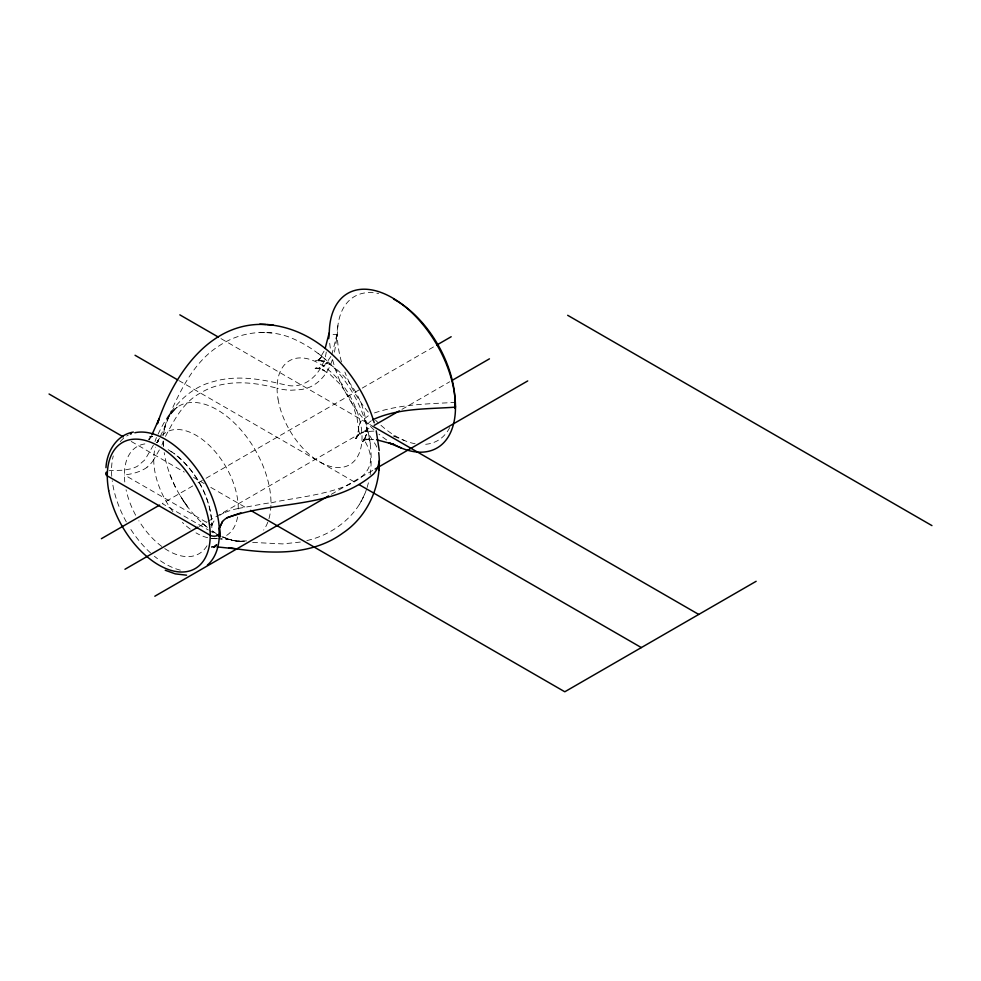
<?xml version="1.0" encoding="UTF-8"?>
<svg xmlns="http://www.w3.org/2000/svg" width="981" height="981" viewBox="0 0 981 981"><rect width="100%" height="100%" fill="white"/><g stroke="black" fill="none" stroke-linecap="round" stroke-linejoin="round"><path stroke-width="0.74" stroke-dasharray="4.91 3.68" d="M376.765 447.14C373.503 438.814 359.696 427.986 371.652 420.518M211.835 527.631C211.921 498.912 196.507 471.015 174.066 453.553M366.698 426.809L365.324 437.379M370.156 474.743C377.673 418.311 342.761 358.506 289.886 337.366C266.746 328.512 239.989 331.897 219.462 345.606C192.693 362.381 179.535 392.584 166.991 420.162L169.222 415.785M337.905 325.631L335.956 339.34L336.998 334.828L331.774 354.779M334.496 352.105L337.354 334.533L331.284 334.325M326.281 352.02C323.534 371.309 306.587 390.279 285.618 385.006C265.765 380.187 245.14 376.091 224.661 379.132A53.465 30.865 0 0 0 213.343 381.621C186.415 388.268 168.744 411.051 157.683 435.074M154.998 441.536L156.42 437.551M367.102 487.532L368.476 482.64M332.338 359.671C328.402 372.78 318.935 385.141 305.189 388.66A25.96 14.997 0 0 1 300.811 389.604L291.308 390.217A36.628 21.141 0 0 1 281.792 389.273L277.427 388.304M306.845 540.592C333.54 534.486 358.163 515.454 366.661 488.808M330.83 356.508L325.667 364.159L327.372 362.443L323.117 366.281L325.005 364.957L317.623 368.648L319.929 368.034L315.073 368.648L320.296 368.537L315.821 367.912L324.552 370.56L321.094 368.893L330.413 374.767L339.904 384.012L348.402 396.079L352.853 404.981L357.109 418.2L358.666 429.972L359.622 423.547A25.96 14.997 0 0 1 361.253 421.033L369.015 415.294M324.061 351.173L319.512 358.874L321.547 356.814L318.163 360.15L320.444 358.543L316.9 360.947L319.401 359.782L314.95 360.885L321.057 360.763L330.928 364.871L328.598 363.559C350.818 377.562 365.668 403.24 366.661 429.482M161.902 445.031L162.552 443.584A26.254 15.156 0 0 0 163.214 441.462M151.381 435.895L149.382 439.893L151.356 436.042L148.192 439.844L150.915 437.109M160.295 436.337L165.237 426.036L163.643 430.549L169.235 415.772L177.193 407.14L170.682 413.7L171.994 411.897L168.18 417.832M365.312 437.416L362.148 442.639L364.294 439.746L362.296 441.757L366.931 439.059L364.405 440.236L362.026 437.256M359.426 504.504L361.866 499.734M362.48 498.507L364.846 493.909M153.416 445.116L144.967 459.782L137.401 466.257A26.291 15.181 0 0 1 131.147 468.759L123.606 470.218L111.54 470.549A5.408 3.127 0 0 0 109.136 470.757M159.486 438.384A59.792 34.519 60 0 0 157.524 441.634L159.56 437.722M165.458 436.422C174.311 419.794 183.484 401.781 200.97 392.707C223.926 378.911 252.301 381.609 277.096 388.218M159.339 449.923L153.723 459.66M157.524 441.634L158.456 439.966L156.335 443.719M157.034 442.75L158.419 440.8L154.937 444.393M216.298 544.467L213.919 547.803L215.562 545.62M216.396 544.529L213.65 547.275L215.783 545.534M216.85 544.676L213.748 546.846L216.298 545.608M192.779 485.926L162.245 503.56L208.254 529.936M198.088 482.86L204.722 479.035M206.047 478.262L435.368 345.876M199.18 526.429L207.126 521.831M208.463 521.07L372.805 426.183M401.965 409.347L449.678 381.793M331.32 494.326L373.786 469.813M217.574 544.995L210.388 547.582L215.268 546.748L210.94 546.527L215.403 546.797M152.656 436.202L150.081 437.17L152.595 436.508M374.448 412.927C399.954 404.344 427.299 403.902 453.909 402.492M238.285 508.477L266.121 503.388A26.254 15.156 0 0 1 270.56 502.946L270.425 502.995M300.37 542.052L282.7 543.915L250.744 542.321M211.884 538.716L214.68 538.25L212.301 538.483M246.587 540.911L236.85 541.144L226.17 538.851L230.878 539.722L220.75 538.925M271.038 502.91C298.494 495.552 395.956 491.984 364.331 440.273L368.979 438.961L366.183 439.709L375.122 439.623M211.111 538.594L215.428 538.643L213.502 538.606A59.792 34.519 60 0 0 217.304 538.532M213.502 538.606L216.445 538.741M217.917 538.802L222.319 538.998M260.014 332.326L265.373 332.584M266.734 332.669L271.896 332.927M221.865 536.607L231.847 540.224L241.767 541.402M373.896 431.088L364.674 431.726L367.017 431.113L361.56 432.879L363.669 431.898L356.765 436.459L358.457 434.755L355.49 438.666L358.2 434.191L356.508 438.372L358.58 429.506L358.298 433.32L358.739 426.257L358.568 429.04A36.628 21.141 0 0 0 360.186 434.534L361.866 437.06M236.838 541.144L244.698 541.929M393.54 435.907L395.748 436.594M226.819 538.692L236.961 541.12L244.257 541.23A76.126 43.949 60 0 1 221.988 536.619M393.884 436.263L404.172 440.395M206.39 522.26L124.391 474.902M209.125 523.842L211.871 525.411A61.877 35.721 60 0 0 168.131 449.617M209.468 530.635L213.098 532.72M220.983 338.604L372.277 425.95M178.787 380.53L356.385 483.069M131.258 441.462L184.281 472.082M193.564 477.44L204.171 483.572M210.805 487.398L247.923 508.832M168.131 449.666L172.067 452.131M212.19 531.028L217.034 534.069M202.233 523.118L207.236 527.373M324.221 358.445L326.685 360.518M318.151 353.295L321.02 355.711M187.714 506.919L178.971 493.897M185.446 503.793L183.116 500.58L187.579 506.932M175.256 486.968L169.222 472.867M370.328 443.67L368.341 432.67M163.214 441.009L163.435 446.551M180.381 570.157A76.285 44.047 60 0 1 154.385 556.239M150.571 552.941A76.285 44.047 60 0 1 129.32 527.03M126.316 521.904A76.285 44.047 60 0 1 112.214 480.739M111.76 476.288A76.285 44.047 60 0 1 113.256 455.932M120.258 441.634A76.285 44.047 60 0 1 128.29 435.098M386.698 440.003A89.259 51.527 60 0 1 378.911 434.129M374.006 429.825A89.259 51.527 60 0 1 331.983 357.035M330.303 348.132A89.259 51.527 60 0 1 329.506 340.959M214.753 532.622A76.126 43.949 60 0 1 212.313 531.028M207.359 527.386A76.126 43.949 60 0 1 164.219 452.621M163.533 446.49A76.126 43.949 60 0 1 163.324 440.776M163.533 435.429A76.126 43.949 60 0 1 233.49 422.124A76.126 43.949 60 0 1 263.656 530.059M237.574 516.95A59.792 34.519 60 0 1 222.65 537.343M207.641 537.711A59.792 34.519 60 0 1 196.004 532.879M190.265 529.115A59.792 34.519 60 0 1 182.405 522.432M172.877 511.567A59.792 34.519 60 0 1 155.366 447.164M161.853 435.576A59.792 34.519 60 0 1 210.008 446.085A59.792 34.519 60 0 1 238.236 510.623M449.727 427.544A83.189 48.032 60 0 1 423.203 444.43M415.122 443.743A83.189 48.032 60 0 1 375.613 420.248M368.28 412.179A83.189 48.032 60 0 1 344.883 372.093M341.486 361.915A83.189 48.032 60 0 1 378.617 293.527M206.991 545.792A61.877 35.721 60 0 1 138.848 520.764M135.648 515.221A61.877 35.721 60 0 1 126.071 489.777M124.783 481.99A61.877 35.721 60 0 1 146.095 443.768M147.162 467.263A36.824 21.263 0 0 1 124.391 474.878M211.933 525.411A36.824 21.263 0 0 1 215.636 518.961M219.732 515.356A36.824 21.263 0 0 1 225.115 512.266M225.262 512.376A45.629 26.34 0 0 1 238.125 508.538M153.612 459.746A45.629 26.34 0 0 1 146.978 467.177M164.771 427.409L164.256 429.997L165.299 424.945L164.771 427.409M366.391 434.387L364.184 440.567L366.391 434.387M152.484 436.349L149.762 436.68L152.484 436.422M324.233 361.351L317.77 360.162L324.233 361.351M278.015 398.985A60.074 34.678 60 0 0 347.997 465.595A60.074 34.678 60 0 0 332.657 373.651A60.074 34.678 60 0 0 278.015 398.985"/><path stroke-width="1.47" d="M231.774 548.305L228.929 547.692C266.746 553.75 310.376 557.036 343.043 532.916C368.746 515.736 382.431 483.02 378.715 452.633M378.911 470.255L379.242 464.871M328.709 338.641L329.076 335.723M379.5 460.383L377.746 467.52A53.465 30.865 0 0 1 373.454 474.056C333.037 509.323 274.435 500.126 226.844 517.894M105.973 467.692C106.721 451.812 116.641 434.841 133.355 432.069M329.175 332.939L325.14 348.513M152.043 434.558L159.192 418.58L157.365 423.743C173.147 376.017 209.063 321.228 266.047 324.515M240.921 512.904L227.494 517.514A26.315 15.193 0 0 0 222.491 521.536L219.388 528.367L220.357 536.889L216.727 534.804M222.515 521.512L219.548 527.484L219.425 532.83A5.408 3.127 0 0 1 216.298 535.908A5.408 3.127 0 0 1 210.216 535.295L107.272 475.859A5.408 3.127 0 0 1 106.377 472.143M101.386 538.692L159.609 505.08M436.68 345.116L451.174 336.741M124.955 569.274L197.855 527.189M374.129 425.411L399.316 410.88M452.339 380.26L489.445 358.838M154.826 596.227L328.66 495.859M375.11 469.041L527.717 380.935M756.155 581.292L564.798 691.777L250.572 510.353M372.633 419.794C398.347 407.912 427.814 409.151 455.478 407.14L455.012 402.455M266.967 324.576C319.499 328.476 359.978 374.619 374.215 422.774M259.757 324.196L273.025 324.883M186.574 575.185L175.317 573.885L165.237 570.255M216.899 546.883L234.312 548.686M376.643 439.77L393.467 444.307L388.623 442.823L400.935 447.839M567.668 315.293L931.95 525.608M179.842 314.852L218.334 337.072M373.602 426.723L698.754 614.437M135.047 355.269L177.463 379.757M359.034 484.589L641.341 647.583M49.05 394.006L123.299 436.876M376.238 430.831L379.242 450.537M329.248 334.263A89.259 51.527 60 0 1 391.983 297.599A89.259 51.527 60 0 1 455.478 406.257A89.259 51.527 60 0 1 393.504 444.221M130.363 434.129A76.285 44.047 60 0 1 131.442 433.712M134.802 432.744A76.285 44.047 60 0 1 205.029 482.174A76.285 44.047 60 0 1 207.408 565.081M393.54 299.107A83.189 48.032 60 0 1 454.767 408.427M108.719 490.659A72.79 42.024 60 0 0 194.226 569.115A72.79 42.024 60 0 0 173.281 456.962A72.79 42.024 60 0 0 108.719 490.659"/></g></svg>
